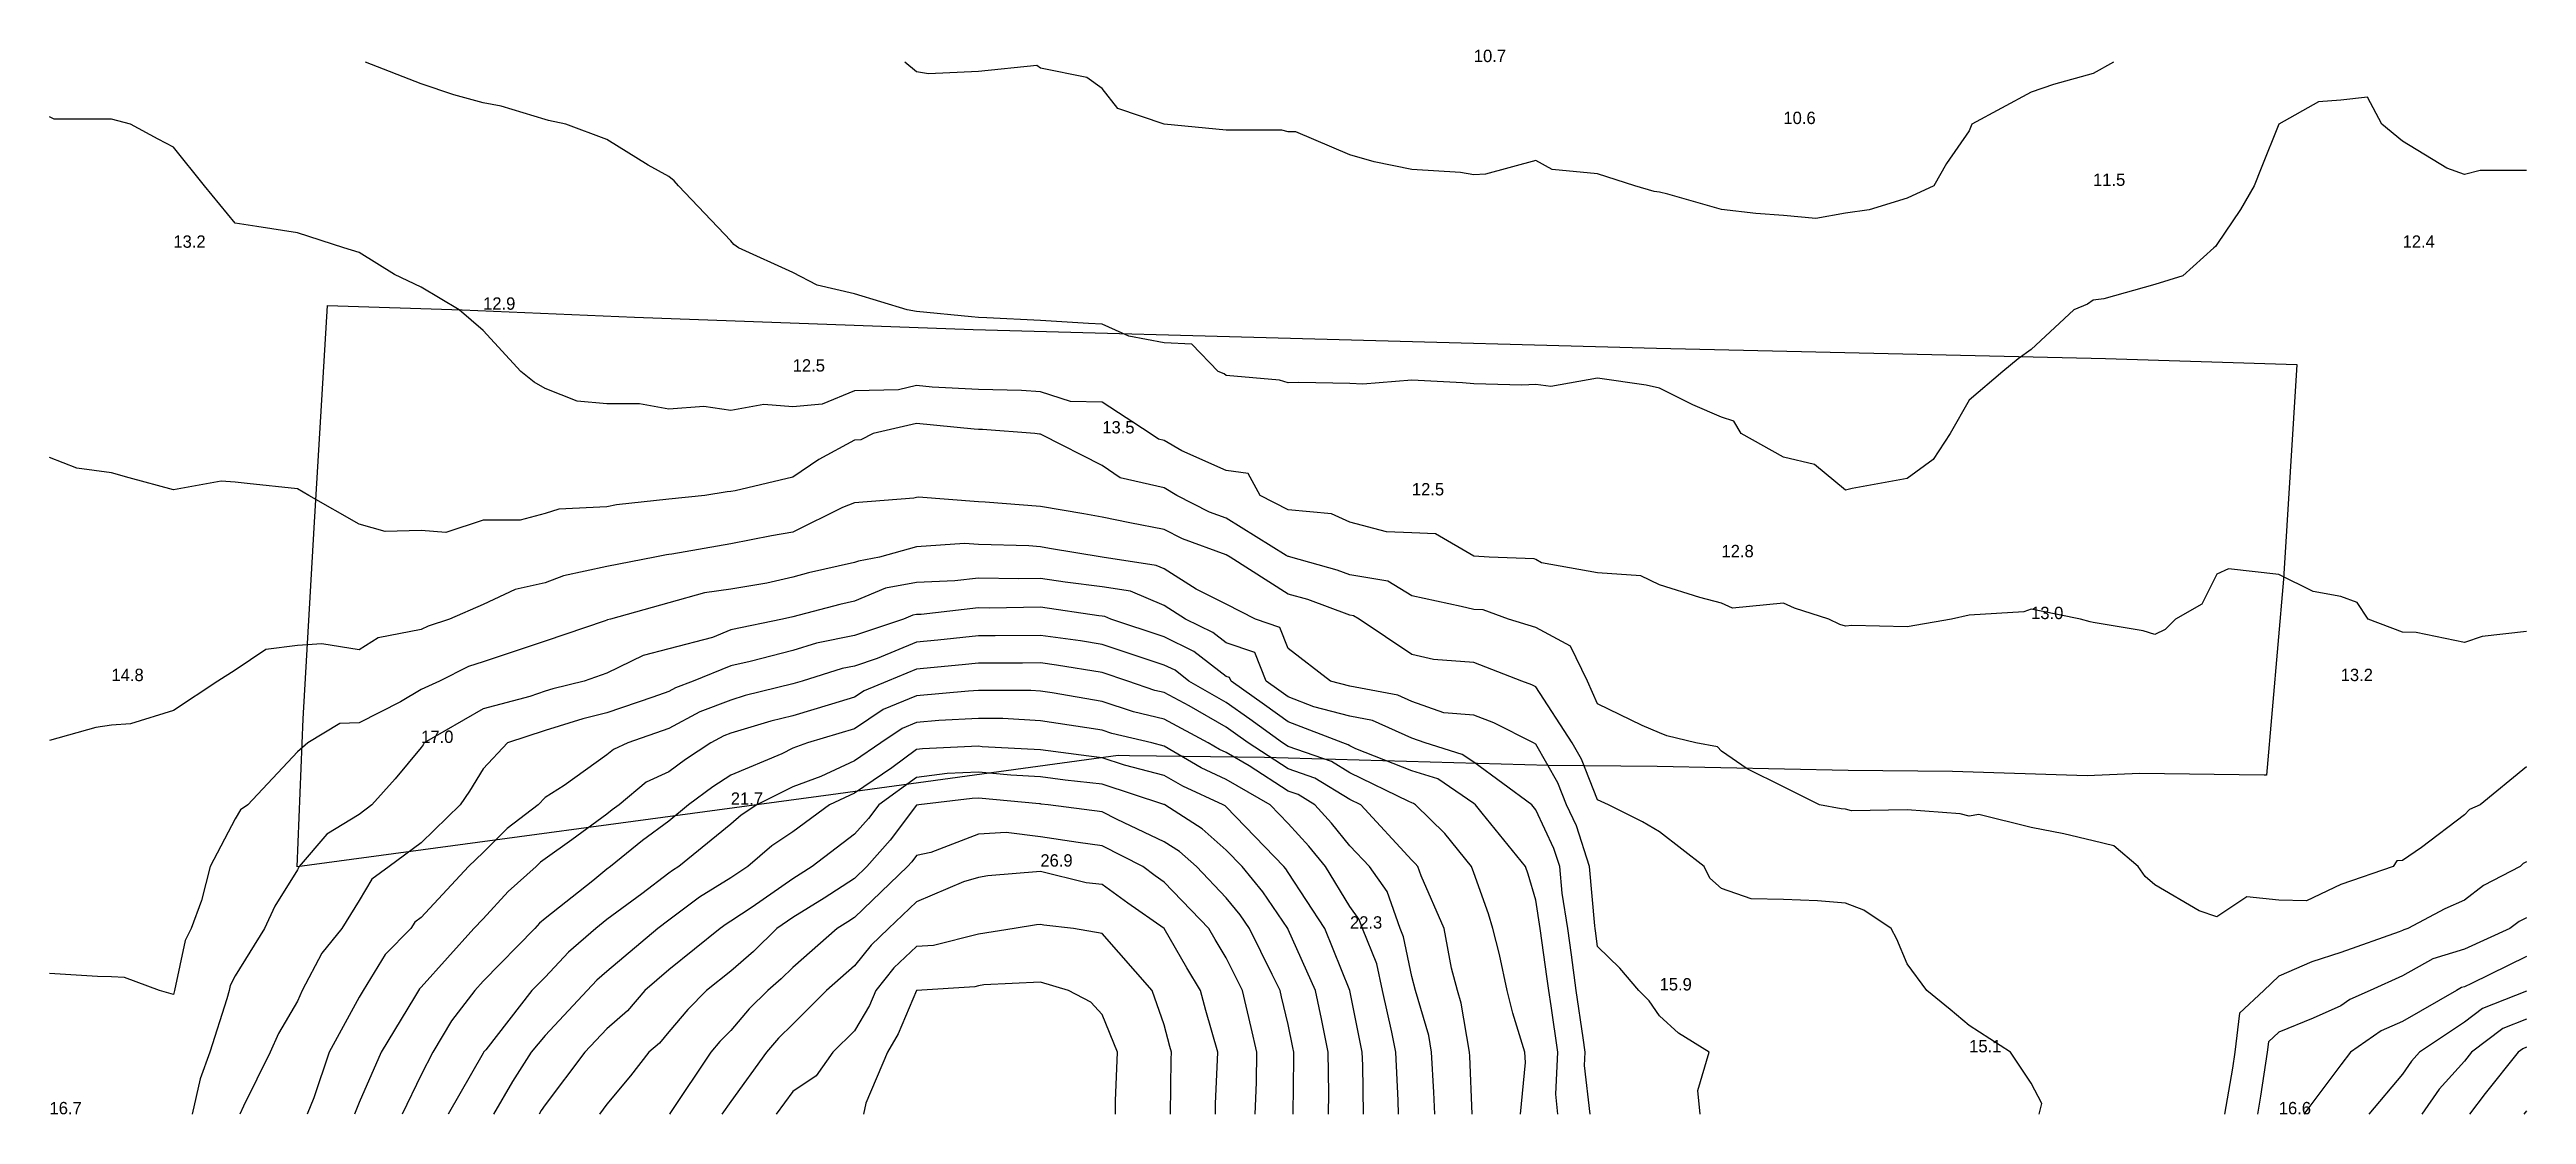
# Model space of a CAD drawing. Extents: x 0 to 200, y 0 to 86.
import ezdxf

# ---------------------------------------------------------------- set-up
doc = ezdxf.new("R2010")
doc.units = 0
for name, color, linetype in [('CONTOURS_MAJEURES', 3, 'CONTINUOUS'), ('CONTOURS_MINEURES', 8, 'CONTINUOUS'), ('PARCELLE', 4, 'CONTINUOUS'), ('POINTS_COTES', 7, 'CONTINUOUS')]:
    doc.layers.add(name, color=color, linetype=linetype)

msp = doc.modelspace()

# ---------------------------------------------------------------- linework, layer by layer
at = {"layer": 'CONTOURS_MAJEURES'}
for points in [[(160.659, -0.002), (160.863, 0.861), (160.001, 2.502), (158.334, 5.005), (155.001, 7.178), (153.453, 8.455), (151.58, 10.002), (150.001, 12.143), (149.15, 14.148), (148.711, 14.998), (146.495, 16.494), (145.001, 17.055), (142.746, 17.256), (140.001, 17.36), (137.409, 17.409), (135.002, 18.253), (134.068, 19.071), (133.602, 20.006), (130.002, 22.816), (128.616, 23.617), (125.884, 25.002), (125.002, 25.402), (123.685, 28.682), (122.936, 29.998), (120.002, 34.532), (119.695, 34.688), (118.891, 34.995), (115.002, 36.493), (111.748, 36.743), (110.002, 37.155), (105.738, 40.002), (105.28, 40.28), (105.003, 40.327), (101.59, 41.589), (100.003, 42.031), (95.336, 44.999), (95.003, 45.206), (91.481, 46.476), (90.003, 47.234), (87.216, 47.784), (85.003, 48.243), (83.503, 48.496), (80.003, 49.113), (75.535, 49.463), (75.004, 49.478), (70.153, 49.846), (70.004, 49.835), (69.782, 49.773), (65.004, 49.383), (64.036, 49.028), (60.004, 47.03), (58.28, 46.722), (55.004, 46.072), (50.254, 45.248), (50.004, 45.222), (49.803, 45.2), (48.868, 44.999), (45.005, 44.26), (41.505, 43.5), (40.005, 42.921), (37.606, 42.399), (35.005, 41.192), (32.302, 40.002), (30.561, 39.446), (30.005, 39.168), (26.522, 38.484), (25.005, 37.532), (21.989, 38.015), (20.005, 37.88), (17.463, 37.536), (14.995, 35.871), (13.595, 34.995), (9.995, 32.628), (6.534, 31.536), (4.995, 31.426), (3.745, 31.247), (-0.005, 30.198)], [(114.881, -0.002), (114.683, 4.685), (114.665, 5.005), (113.981, 8.981), (113.685, 10.002), (113.197, 11.806), (112.616, 14.998), (110.746, 19.261), (110.481, 20.006), (110.267, 20.27), (110.002, 20.529), (105.88, 25.002), (105.003, 25.435), (102.167, 27.164), (100.003, 27.906), (96.781, 29.998), (95.752, 30.747), (95.003, 31.277), (92.012, 32.987), (90.003, 34.069), (89.254, 34.246), (87.058, 34.995), (85.003, 35.678), (81.292, 36.286), (80.003, 36.464), (78.556, 36.444), (75.004, 36.444), (73.694, 36.306), (70.004, 35.97), (67.66, 34.995), (65.784, 34.215), (65.004, 33.688), (63.143, 33.135), (60.004, 32.202), (58.235, 31.767), (55.004, 30.777), (54.44, 30.562), (53.393, 29.998), (51.348, 28.656), (50.004, 27.654), (48.179, 26.826), (45.993, 25.002), (45.423, 24.584), (45.005, 24.244), (42.171, 22.171), (40.005, 20.63), (39.651, 20.359), (39.298, 20.006), (37.02, 17.987), (35.005, 15.797), (34.255, 14.998), (30.005, 10.279), (29.867, 10.14), (29.782, 10.002), (29.473, 9.47), (26.77, 5.005), (25.005, 0.961), (24.624, -0.002)], [(100.403, -0.002), (100.48, 4.527), (100.472, 5.005), (100.394, 5.397), (100.003, 7.24), (99.486, 9.485), (99.366, 10.002), (98.722, 11.281), (96.886, 14.998), (96.128, 16.125), (95.003, 17.481), (92.6, 20.006), (91.235, 21.236), (90.003, 22.022), (86.196, 23.81), (85.003, 24.429), (80.628, 25.002), (80.061, 25.06), (80.003, 25.067), (79.934, 25.071), (75.004, 25.545), (74.484, 25.522), (70.189, 25.002), (70.004, 24.961), (67.871, 22.137), (65.991, 20.006), (65.004, 19.055), (62.542, 17.463), (60.004, 15.9), (58.709, 14.998), (56.849, 13.155), (55.004, 11.571), (53.046, 10.002), (51.533, 8.474), (50.004, 6.652), (49.253, 5.756), (48.393, 5.005), (46.911, 3.096), (45.005, 0.821), (44.398, -0.002)], [(200, 20.385), (199.739, 20.266), (199.491, 20.006), (196.531, 18.471), (195, 17.297), (193.404, 16.596), (190.408, 14.998), (190.093, 14.905), (190, 14.851), (189.733, 14.732), (185, 13.06), (182.68, 12.32), (180, 11.169), (178.787, 10.002), (176.823, 8.181), (176.459, 5.005), (176.267, 3.736), (175.612, -0.002)], [(200, 5.414), (199.707, 5.297), (199.323, 5.005), (196.666, 1.667), (195.394, -0.002)]]:
    msp.add_lwpolyline(points, dxfattribs=at)
at = {"layer": 'CONTOURS_MINEURES'}
for points in [[(200, 76.248), (196.25, 76.248), (195, 75.908), (193.571, 76.427), (190, 78.608), (188.333, 79.996), (187.174, 82.173), (185, 81.922), (183.214, 81.784), (180, 79.996), (178.572, 76.427), (178, 74.999), (176.915, 73.086), (175, 70.266), (174.896, 70.107), (174.75, 70.003), (172.262, 67.737), (170.001, 67.03), (165.87, 65.866), (165.001, 65.766), (164.546, 65.451), (163.462, 64.995), (160.001, 61.783), (158.959, 61.04), (157.728, 59.999), (155.001, 57.693), (153.479, 55.002), (152.106, 52.894), (150.001, 51.361), (145.557, 50.551), (145.001, 50.43), (142.501, 52.499), (140.001, 53.088), (136.581, 55.002), (136.002, 56.002), (135.002, 56.306), (132.694, 57.309), (130.002, 58.654), (128.908, 58.906), (125.002, 59.464), (121.214, 58.788), (120.002, 58.947), (118.891, 58.889), (115.002, 59), (114.081, 59.079), (110.002, 59.305), (106.028, 58.974), (105.003, 59.024), (100.878, 59.125), (100.003, 59.079), (99.303, 59.299), (95.003, 59.673), (94.832, 59.829), (94.351, 59.999), (92.225, 62.22), (90.003, 62.323), (87.146, 62.854), (85.003, 63.842), (83.884, 63.877), (80.003, 64.123), (75.67, 64.329), (75.004, 64.361), (74.44, 64.432), (70.004, 64.842), (69.235, 64.995), (65.004, 66.276), (61.985, 66.979), (60.004, 68), (55.629, 70.003), (55.261, 70.259), (55.004, 70.558), (50.794, 74.999), (50.421, 75.416), (50.004, 75.749), (48.338, 76.665), (45.005, 78.746), (41.671, 79.996), (40.288, 80.279), (40.005, 80.353), (36.459, 81.452), (35.005, 81.7), (32.652, 82.352), (30.005, 83.236), (25.505, 85.003)], [(166.667, 85.003), (165.001, 84.071), (161.819, 83.182), (160.001, 82.56), (155.228, 79.996), (155.001, 79.44), (153.183, 76.816), (152.144, 74.999), (150.001, 74), (146.924, 73.077), (145.001, 72.795), (142.626, 72.376), (140.001, 72.615), (137.768, 72.767), (135.002, 73.096), (130.668, 74.333), (130.002, 74.5), (129.557, 74.555), (128.002, 74.999), (125.002, 75.966), (121.326, 76.322), (120.002, 77.043), (115.94, 75.936), (115.002, 75.881), (113.931, 76.07), (110.002, 76.332), (106.947, 76.942), (105.003, 77.497), (100.628, 79.371), (100.003, 79.371), (99.503, 79.496), (95.003, 79.496), (90.003, 79.996), (86.253, 81.247), (85.003, 82.857), (83.753, 83.751), (80.003, 84.502), (79.726, 84.725), (75.004, 84.252), (70.956, 84.049), (70.004, 84.202), (69.051, 85.003)], [(200, 39.001), (196.41, 38.59), (195, 38.103), (191.087, 38.914), (190, 38.959), (187.222, 40.002), (186.333, 41.335), (185, 41.819), (182.778, 42.223), (180, 43.611), (175.938, 44.062), (175, 43.636), (173.788, 41.213), (171.667, 40.002), (170.834, 39.168), (170.001, 38.75), (169.048, 39.048), (165.001, 39.724), (164.783, 39.784), (164.001, 40.002), (160.667, 40.668), (160.001, 40.802), (159.413, 40.59), (155.001, 40.314), (153.572, 40.002), (150.001, 39.376), (145.514, 39.489), (145.001, 39.43), (144.557, 39.557), (143.668, 40.002), (140.889, 40.889), (140.001, 41.28), (135.899, 40.899), (135.002, 41.298), (133.252, 41.751), (130.002, 42.759), (128.49, 43.488), (125.002, 43.75), (120.457, 44.544), (120.002, 44.83), (119.878, 44.875), (116.252, 44.999), (115.002, 45.099), (111.901, 46.896), (110.002, 46.971), (107.948, 47.052), (105.003, 47.825), (103.52, 48.513), (100.003, 48.83), (97.756, 49.995), (96.779, 51.773), (95.003, 51.998), (91.418, 53.585), (90.003, 54.429), (89.537, 54.536), (88.867, 55.002), (85.003, 57.525), (82.428, 57.576), (80.003, 58.367), (78.484, 58.481), (75.004, 58.548), (71.262, 58.741), (70.004, 58.865), (68.536, 58.532), (65.004, 58.45), (62.372, 57.369), (60.004, 57.144), (57.666, 57.338), (55.004, 56.847), (52.822, 57.183), (50.004, 56.962), (47.624, 57.382), (45.005, 57.382), (42.613, 57.609), (40.005, 58.636), (39.139, 59.134), (38.048, 59.999), (35.005, 63.33), (33.06, 64.995), (30.005, 66.831), (27.846, 67.84), (25.005, 69.632), (23.755, 70.003), (20.005, 71.202), (16.723, 71.726), (14.995, 72.001), (12.495, 74.999), (9.995, 78.122), (8.779, 78.78), (6.534, 79.996), (4.995, 80.381), (0.38, 80.381), (-0.005, 80.585)], [(200, 28.068), (196.25, 25.002), (195.391, 24.611), (195, 24.199), (191.538, 21.543), (190, 20.505), (189.535, 20.47), (189.231, 20.006), (185, 18.575), (182.25, 17.251), (180, 17.309), (177.429, 17.573), (175, 15.952), (173.572, 16.429), (170.001, 18.533), (169.207, 19.211), (168.649, 20.006), (166.688, 21.692), (165.001, 22.081), (162.655, 22.658), (160.001, 23.165), (155.785, 24.218), (155.001, 24.072), (154.26, 24.262), (150.001, 24.602), (145.492, 24.512), (145.001, 24.655), (144.677, 24.677), (142.918, 25.002), (140.001, 26.459), (137.085, 27.917), (135.002, 29.341), (134.677, 29.674), (132.918, 29.998), (130.585, 30.581), (130.002, 30.812), (128.602, 31.397), (125.002, 33.159), (124.169, 34.995), (122.815, 37.811), (120.002, 39.328), (117.815, 40.002), (115.746, 40.745), (115.002, 40.771), (113.98, 41.024), (110.002, 41.876), (108.058, 43.056), (105.003, 43.571), (103.96, 43.957), (100.22, 44.999), (100.072, 45.068), (100.003, 45.074), (99.847, 45.155), (95.003, 48.162), (93.655, 48.648), (91.029, 49.995), (90.003, 50.607), (86.432, 51.426), (85.003, 52.42), (80.11, 54.896), (80.003, 54.935), (79.945, 54.944), (79.549, 55.002), (75.32, 55.319), (75.004, 55.325), (74.663, 55.342), (70.004, 55.799), (66.49, 55.002), (65.518, 54.488), (65.004, 54.446), (62.109, 52.894), (60.004, 51.481), (55.367, 50.358), (55.004, 50.304), (54.71, 50.29), (52.921, 49.995), (50.004, 49.683), (45.771, 49.229), (45.005, 49.064), (41.126, 48.874), (40.005, 48.533), (38.005, 47.996), (35.005, 47.996), (32.005, 46.997), (30.005, 47.159), (27.088, 47.08), (25.005, 47.675), (20.943, 49.995), (20.005, 50.532), (15.965, 50.964), (14.995, 51.068), (13.841, 51.151), (9.995, 50.45), (6.424, 51.426), (4.995, 51.816), (2.195, 52.198), (-0.005, 53.055)], [(160.659, -0.002), (160.863, 0.861), (160.001, 2.502), (158.334, 5.005), (155.001, 7.178), (153.453, 8.455), (151.58, 10.002), (150.001, 12.143), (149.15, 14.148), (148.711, 14.998), (146.495, 16.494), (145.001, 17.055), (142.746, 17.256), (140.001, 17.36), (137.409, 17.409), (135.002, 18.253), (134.068, 19.071), (133.602, 20.006), (130.002, 22.816), (128.616, 23.617), (125.884, 25.002), (125.002, 25.402), (123.685, 28.682), (122.936, 29.998), (120.002, 34.532), (119.695, 34.688), (118.891, 34.995), (115.002, 36.493), (111.748, 36.743), (110.002, 37.155), (105.738, 40.002), (105.28, 40.28), (105.003, 40.327), (101.59, 41.589), (100.003, 42.031), (95.336, 44.999), (95.003, 45.206), (91.481, 46.476), (90.003, 47.234), (87.216, 47.784), (85.003, 48.243), (83.503, 48.496), (80.003, 49.113), (75.535, 49.463), (75.004, 49.478), (70.153, 49.846), (70.004, 49.835), (69.782, 49.773), (65.004, 49.383), (64.036, 49.028), (60.004, 47.03), (58.28, 46.722), (55.004, 46.072), (50.254, 45.248), (50.004, 45.222), (49.803, 45.2), (48.868, 44.999), (45.005, 44.26), (41.505, 43.5), (40.005, 42.921), (37.606, 42.399), (35.005, 41.192), (32.302, 40.002), (30.561, 39.446), (30.005, 39.168), (26.522, 38.484), (25.005, 37.532), (21.989, 38.015), (20.005, 37.88), (17.463, 37.536), (14.995, 35.871), (13.595, 34.995), (9.995, 32.628), (6.534, 31.536), (4.995, 31.426), (3.745, 31.247), (-0.005, 30.198)], [(133.278, -0.002), (133.079, 1.924), (134.002, 5.005), (131.54, 6.543), (130.002, 7.966), (129.168, 9.169), (128.335, 10.002), (126.805, 11.804), (125.002, 13.547), (124.827, 14.823), (124.802, 14.998), (124.765, 15.235), (124.353, 20.006), (123.293, 23.294), (122.489, 25.002), (121.777, 26.775), (120.002, 29.893), (119.82, 29.998), (116.628, 31.623), (115.002, 32.242), (112.571, 32.428), (110.002, 33.339), (108.86, 33.853), (105.003, 34.582), (103.429, 34.995), (100.003, 37.642), (99.335, 39.333), (97.384, 40.002), (95.003, 41.221), (92.584, 42.42), (90.003, 44.053), (89.342, 44.338), (85.003, 44.999), (80.726, 45.72), (80.003, 45.848), (79.081, 45.92), (75.004, 46.032), (73.884, 46.117), (70.004, 45.838), (67.004, 44.999), (65.311, 44.692), (65.004, 44.564), (61.273, 43.73), (60.004, 43.397), (57.921, 42.917), (55.004, 42.431), (52.883, 42.122), (50.004, 41.319), (45.282, 40.002), (45.062, 39.945), (45.005, 39.917), (44.873, 39.87), (40.005, 38.217), (37.602, 37.401), (35.005, 36.549), (33.828, 36.173), (31.476, 34.995), (30.005, 34.32), (28.338, 33.329), (25.005, 31.628), (23.443, 31.56), (20.839, 29.998), (20.005, 29.285), (15.997, 25.002), (15.416, 24.582), (14.995, 23.878), (12.955, 20.006), (12.276, 17.282), (11.424, 14.998), (10.944, 14.05), (10.083, 10.002), (9.995, 9.679), (8.884, 10.002), (6.056, 11.062), (4.995, 11.095), (3.866, 11.13), (-0.005, 11.364)], [(124.403, -0.002), (123.951, 3.952), (124.006, 5.005), (123.836, 6.17), (123.276, 10.002), (122.881, 12.879), (122.58, 14.998), (122.134, 17.871), (121.949, 20.006), (121.475, 21.477), (120.002, 24.604), (119.684, 25.002), (115.002, 28.433), (114.073, 29.07), (111.086, 29.998), (110.002, 30.383), (106.819, 31.813), (105.003, 32.157), (102.075, 32.924), (100.003, 33.72), (99.265, 34.258), (98.223, 34.995), (97.311, 37.306), (95.003, 38.097), (93.933, 38.93), (91.732, 40.002), (90.003, 41.096), (87.276, 42.273), (85.003, 42.619), (82.014, 42.989), (80.003, 43.279), (78.258, 43.255), (75.004, 43.317), (73.101, 43.098), (70.004, 42.953), (67.504, 42.5), (65.004, 41.461), (63.811, 41.194), (60.004, 40.194), (59.171, 40.002), (55.004, 39.134), (53.534, 38.529), (50.004, 37.607), (47.935, 37.067), (45.005, 35.637), (43.175, 34.995), (40.636, 34.364), (40.005, 34.173), (38.767, 33.758), (35.005, 32.759), (30.246, 29.998), (30.155, 29.848), (30.005, 29.635), (27.898, 27.108), (26.021, 25.002), (25.005, 24.229), (22.376, 22.633), (20.142, 20.006), (20.005, 19.761), (18.196, 16.806), (17.365, 14.998), (14.995, 11.196), (14.593, 10.403), (14.508, 10.002), (14.324, 9.331), (12.929, 5.005), (12.146, 2.851), (11.513, -0.002)], [(121.799, -0.002), (121.614, 1.612), (121.794, 5.005), (121.246, 8.759), (121.064, 10.002), (120.936, 10.935), (120.358, 14.998), (120.002, 17.287), (119.393, 19.396), (119.176, 20.006), (115.684, 24.321), (115.139, 25.002), (115.002, 25.102), (112.097, 27.095), (110.002, 27.746), (105.473, 29.529), (105.003, 29.76), (104.855, 29.851), (104.424, 29.998), (100.003, 31.698), (98.094, 33.087), (95.398, 34.995), (95.286, 35.279), (95.003, 35.376), (92.404, 37.399), (90.003, 38.568), (85.688, 40.002), (85.21, 40.209), (85.003, 40.24), (84.732, 40.274), (80.003, 40.955), (75.9, 40.898), (75.004, 40.915), (70.384, 40.382), (70.004, 40.365), (69.697, 40.309), (68.959, 40.002), (65.004, 38.688), (61.938, 38.065), (60.004, 37.458), (56.574, 36.566), (55.004, 36.239), (51.976, 34.995), (50.549, 34.45), (50.004, 34.157), (48.708, 33.699), (45.005, 32.421), (43.063, 31.939), (40.005, 31.01), (36.986, 29.998), (35.005, 27.9), (33.915, 26.091), (33.146, 25.002), (30.005, 21.942), (27.422, 20.006), (26.012, 18.997), (25.005, 17.266), (23.593, 14.998), (21.986, 13.019), (20.401, 10.002), (20.005, 9.151), (18.479, 6.528), (17.81, 5.005), (15.663, 0.665), (15.349, -0.002)], [(118.782, -0.002), (119.176, 4.178), (119.123, 5.005), (118.158, 8.159), (117.701, 10.002), (117.081, 12.921), (116.531, 14.998), (116.188, 16.186), (115.002, 19.517), (114.828, 20.006), (112.671, 22.672), (110.294, 25.002), (110.121, 25.12), (110.002, 25.157), (109.746, 25.258), (105.003, 27.597), (103.511, 28.507), (100.003, 29.71), (99.558, 29.998), (96.923, 31.917), (95.003, 33.276), (91.996, 34.995), (90.875, 35.868), (90.003, 36.292), (88.064, 36.936), (85.003, 37.954), (83.245, 38.242), (80.003, 38.689), (76.363, 38.641), (75.004, 38.641), (71.71, 38.293), (70.004, 38.138), (66.819, 36.812), (65.004, 36.209), (63.996, 36.004), (60.78, 34.995), (60.004, 34.764), (56.177, 33.823), (55.004, 33.464), (52.495, 32.506), (50.004, 31.165), (46.699, 29.998), (45.534, 29.47), (45.005, 29.028), (41.556, 26.553), (40.005, 25.586), (39.442, 25.002), (36.934, 23.074), (35.005, 21.146), (33.838, 20.006), (30.005, 15.892), (29.484, 15.52), (29.181, 14.998), (27.105, 12.9), (25.318, 10.002), (25.005, 9.464), (22.568, 5.005), (21.334, 1.329), (20.807, -0.002)], [(114.881, -0.002), (114.683, 4.685), (114.665, 5.005), (113.981, 8.981), (113.685, 10.002), (113.197, 11.806), (112.616, 14.998), (110.746, 19.261), (110.481, 20.006), (110.267, 20.27), (110.002, 20.529), (105.88, 25.002), (105.003, 25.435), (102.167, 27.164), (100.003, 27.906), (96.781, 29.998), (95.752, 30.747), (95.003, 31.277), (92.012, 32.987), (90.003, 34.069), (89.254, 34.246), (87.058, 34.995), (85.003, 35.678), (81.292, 36.286), (80.003, 36.464), (78.556, 36.444), (75.004, 36.444), (73.694, 36.306), (70.004, 35.97), (67.66, 34.995), (65.784, 34.215), (65.004, 33.688), (63.143, 33.135), (60.004, 32.202), (58.235, 31.767), (55.004, 30.777), (54.44, 30.562), (53.393, 29.998), (51.348, 28.656), (50.004, 27.654), (48.179, 26.826), (45.993, 25.002), (45.423, 24.584), (45.005, 24.244), (42.171, 22.171), (40.005, 20.63), (39.651, 20.359), (39.298, 20.006), (37.02, 17.987), (35.005, 15.797), (34.255, 14.998), (30.005, 10.279), (29.867, 10.14), (29.782, 10.002), (29.473, 9.47), (26.77, 5.005), (25.005, 0.961), (24.624, -0.002)], [(111.851, -0.002), (111.776, 1.774), (111.597, 5.005), (111.364, 6.366), (110.306, 10.002), (110.002, 11.126), (109.331, 14.328), (109.057, 14.998), (107.998, 17.998), (106.579, 20.006), (105.003, 21.699), (103.521, 23.522), (102.166, 25.002), (100.823, 25.821), (100.003, 26.102), (96.859, 28.144), (95.003, 29.22), (94.469, 29.465), (93.563, 29.998), (90.003, 31.915), (87.512, 32.505), (85.003, 33.36), (80.958, 34.04), (80.003, 34.178), (79.234, 34.226), (75.004, 34.226), (74.194, 34.186), (70.004, 33.805), (67.313, 32.688), (65.004, 31.126), (61.211, 29.998), (60.004, 29.564), (59.129, 29.124), (55.004, 27.409), (53.551, 26.455), (51.602, 25.002), (50.004, 23.678), (47.886, 22.122), (45.279, 20.006), (45.005, 19.802), (43.868, 18.867), (40.005, 15.817), (39.571, 15.432), (39.171, 14.998), (35.005, 10.751), (34.323, 10.002), (32.453, 7.555), (30.948, 5.005), (30.005, 3.177), (28.467, -0.002)], [(108.907, -0.002), (108.888, 1.114), (108.698, 5.005), (108.381, 6.626), (107.62, 10.002), (107.167, 12.165), (106.009, 14.998), (105.746, 15.742), (105.003, 16.794), (103.023, 20.006), (101.669, 21.671), (100.003, 23.491), (98.548, 25.002), (95.003, 27.057), (92.985, 27.982), (90.003, 29.739), (89.003, 29.998), (85.77, 30.764), (85.003, 31.026), (83.767, 31.233), (80.003, 31.776), (76.972, 31.965), (75.004, 31.965), (71.813, 31.807), (70.004, 31.642), (68.842, 31.16), (67.125, 29.998), (65.004, 28.541), (62.286, 27.282), (60.004, 26.461), (57.103, 25.002), (55.846, 24.161), (55.004, 23.429), (50.8, 20.006), (50.307, 19.702), (50.004, 19.474), (47.817, 17.815), (45.005, 15.731), (44.113, 14.998), (41.9, 13.104), (40.005, 11.086), (38.94, 10.002), (35.213, 5.213), (35.043, 5.005), (35.028, 4.982), (35.005, 4.941), (32.195, -0.002)], [(106.098, -0.002), (106.031, 3.975), (105.981, 5.005), (105.003, 10.002), (102.985, 14.998), (100.003, 19.546), (99.818, 19.821), (99.665, 20.006), (95.003, 24.827), (94.911, 24.91), (94.767, 25.002), (91.502, 26.499), (90.003, 27.382), (86.787, 28.216), (85.003, 28.808), (83.922, 28.918), (80.003, 29.431), (75.304, 29.698), (75.004, 29.727), (70.484, 29.519), (70.004, 29.461), (68.004, 28), (65.004, 25.939), (62.981, 25.002), (60.004, 22.813), (58.321, 21.687), (56.387, 20.006), (55.004, 19.095), (52.472, 17.534), (50.004, 15.681), (49.104, 14.998), (45.005, 11.526), (44.183, 10.823), (43.412, 10.002), (40.005, 6.372), (38.889, 5.005), (37.365, 2.642), (35.85, -0.002)], [(103.26, -0.002), (103.289, 1.714), (103.235, 5.005), (102.699, 7.699), (102.209, 10.002), (100.003, 14.936), (99.972, 14.998), (97.973, 17.973), (96.287, 20.006), (95.003, 21.333), (93.073, 23.073), (90.05, 25.002), (90.018, 25.017), (90.003, 25.026), (89.971, 25.034), (85.003, 26.682), (81.992, 26.989), (80.003, 27.249), (77.619, 27.384), (75.004, 27.636), (72.484, 27.52), (70.004, 27.22), (66.967, 25.002), (66.123, 23.884), (65.004, 22.616), (61.573, 20.006), (60.619, 19.389), (60.004, 19.01), (56.739, 16.735), (55.004, 15.593), (54.636, 15.367), (54.146, 14.998), (50.004, 11.667), (48.052, 10.002), (46.663, 8.345), (45.005, 6.897), (43.232, 5.005), (40.005, 0.773), (39.701, 0.302), (39.527, -0.002)], [(100.403, -0.002), (100.48, 4.527), (100.472, 5.005), (100.394, 5.397), (100.003, 7.24), (99.486, 9.485), (99.366, 10.002), (98.722, 11.281), (96.886, 14.998), (96.128, 16.125), (95.003, 17.481), (92.6, 20.006), (91.235, 21.236), (90.003, 22.022), (86.196, 23.81), (85.003, 24.429), (80.628, 25.002), (80.061, 25.06), (80.003, 25.067), (79.934, 25.071), (75.004, 25.545), (74.484, 25.522), (70.189, 25.002), (70.004, 24.961), (67.871, 22.137), (65.991, 20.006), (65.004, 19.055), (62.542, 17.463), (60.004, 15.9), (58.709, 14.998), (56.849, 13.155), (55.004, 11.571), (53.046, 10.002), (51.533, 8.474), (50.004, 6.652), (49.253, 5.756), (48.393, 5.005), (46.911, 3.096), (45.005, 0.821), (44.398, -0.002)], [(97.349, -0.002), (97.443, 2.561), (97.488, 5.005), (97.023, 7.024), (96.336, 10.002), (95.003, 12.65), (94.113, 14.108), (93.6, 14.998), (90.003, 18.763), (89.273, 19.274), (88.266, 20.006), (85.003, 21.698), (83.054, 21.954), (80.003, 22.424), (77.246, 22.761), (75.004, 22.617), (71.15, 21.151), (70.004, 20.899), (69.619, 20.39), (69.28, 20.006), (65.004, 15.885), (64.465, 15.537), (63.59, 14.998), (60.004, 11.859), (59.071, 10.934), (57.985, 10.002), (56.48, 8.527), (55.004, 6.775), (54.123, 5.885), (53.385, 5.005), (50.147, 0.141), (50.047, -0.002)], [(200, 20.385), (199.739, 20.266), (199.491, 20.006), (196.531, 18.471), (195, 17.297), (193.404, 16.596), (190.408, 14.998), (190.093, 14.905), (190, 14.851), (189.733, 14.732), (185, 13.06), (182.68, 12.32), (180, 11.169), (178.787, 10.002), (176.823, 8.181), (176.459, 5.005), (176.267, 3.736), (175.612, -0.002)], [(94.133, -0.002), (94.146, 0.856), (94.331, 5.005), (93.375, 8.375), (92.944, 10.002), (91.83, 11.827), (90.003, 14.998), (87.061, 17.059), (85.003, 18.553), (83.702, 18.702), (80.003, 19.62), (75.752, 19.256), (75.004, 19.125), (73.786, 18.786), (70.004, 17.155), (67.752, 14.998), (66.327, 13.675), (65.004, 12), (62.74, 10.002), (60.004, 7.268), (58.861, 6.147), (57.899, 5.005), (55.004, 1.023), (54.284, -0.002)], [(90.51, -0.002), (90.575, 4.433), (90.6, 5.005), (90.468, 5.47), (90.003, 7.226), (89.032, 10.002), (85.003, 14.609), (82.67, 14.998), (80.277, 15.272), (80.003, 15.34), (79.688, 15.313), (77.898, 14.998), (75.004, 14.54), (71.37, 13.632), (70.004, 13.545), (68.166, 11.839), (66.714, 10.002), (66.208, 8.799), (65.004, 6.754), (63.254, 5.005), (61.888, 3.118), (60.004, 1.83), (58.677, -0.002)], [(200, 15.877), (199.422, 15.577), (198.666, 14.998), (195, 13.333), (192.43, 12.57), (190, 11.177), (187.377, 10.002), (185.736, 9.266), (185, 8.753), (182.769, 7.772), (180, 6.626), (179.159, 5.846), (179.063, 5.005), (178.53, 1.471), (178.272, -0.002)], [(200, 12.752), (195.555, 10.557), (195, 10.304), (194.766, 10.235), (194.359, 10.002), (190, 7.503), (188.274, 6.73), (185.802, 5.005), (185, 3.988), (182.035, -0.002)], [(86.058, -0.002), (86.078, 1.074), (86.219, 5.005), (85.003, 8.071), (84.069, 9.068), (82.261, 10.002), (80.003, 10.662), (75.449, 10.447), (75.004, 10.376), (74.704, 10.301), (70.004, 10.002), (68.522, 6.486), (67.651, 5.005), (65.901, 0.897), (65.718, -0.002)], [(200, 9.956), (196.461, 8.542), (195, 7.432), (191.367, 5.005), (190.717, 4.287), (190, 3.244), (187.268, -0.002)], [(200, 7.685), (198.084, 6.919), (195.564, 5.005), (195, 4.297), (192.959, 2.041), (191.553, -0.002)], [(200, 5.414), (199.707, 5.297), (199.323, 5.005), (196.666, 1.667), (195.394, -0.002)], [(200, 0.286), (199.78, -0.002)]]:
    msp.add_lwpolyline(points, dxfattribs=at)
at = {"layer": 'PARCELLE'}
msp.add_lwpolyline([(87.187, 28.955), (86.297, 28.991), (63.077, 25.82), (20, 20), (20.47, 31.935), (21.376, 47.372), (22.441, 65.336), (33.317, 64.984), (47.241, 64.391), (74.588, 63.406), (129.748, 61.881), (166.006, 61.059), (181.46, 60.573), (180.369, 43.229), (178.999, 27.405), (178.829, 27.396), (168.762, 27.542), (164.541, 27.334), (153.666, 27.696), (145.218, 27.779), (129.813, 28.095), (121.026, 28.181), (98.094, 28.813), (87.187, 28.955)], close=True, dxfattribs=at)

# ---------------------------------------------------------------- texts
at = {"layer": 'POINTS_COTES'}
for s, p in [('10.7', (115.002, 85.003)), ('10.6', (140.001, 79.996)), ('11.5', (165.001, 74.999)), ('13.2', (9.995, 70.003)), ('12.4', (190, 70.003)), ('12.9', (35.005, 64.995)), ('12.5', (60.004, 59.999)), ('13.5', (85.003, 55.002)), ('12.5', (110.002, 49.995)), ('12.8', (135.002, 44.999)), ('13.0', (160.001, 40.002)), ('14.8', (4.995, 34.995)), ('13.2', (185, 34.995)), ('17.0', (30.005, 29.998)), ('21.7', (55.004, 25.002)), ('26.9', (80.003, 20.006)), ('22.3', (105.003, 14.998)), ('15.9', (130.002, 10.002)), ('15.1', (155.001, 5.005)), ('16.7', (-0.005, -0.002)), ('16.6', (180, -0.002))]:
    msp.add_text(s, height=1, dxfattribs=at).set_placement(p)

doc.saveas('drawing.dxf')
